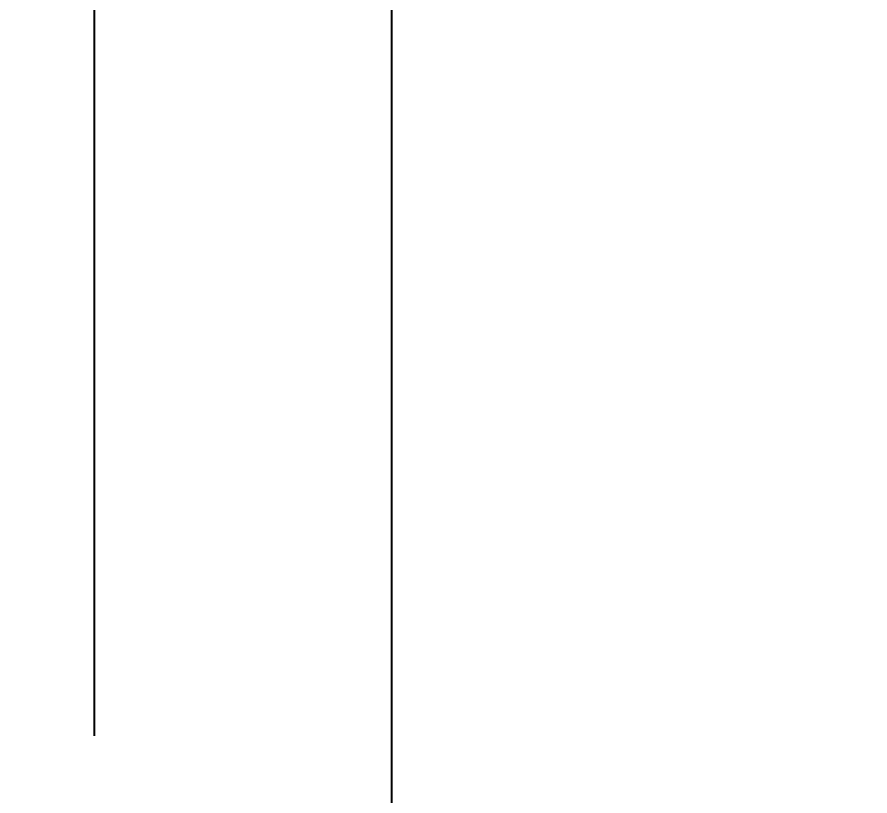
# Model space of a CAD drawing. Header units: inches. Extents: x 0 to 23821, y 0 to 11279.
# Drawn here: x 17466.61 to 17479.52, y 6155.72 to 6167.5 of the extents above; entities that cross this region are included whole.
import ezdxf

# ---------------------------------------------------------------- set-up
doc = ezdxf.new("R2010")
doc.units = ezdxf.units.IN
doc.header["$LTSCALE"] = 10
doc.header["$MEASUREMENT"] = 0
doc.layers.get('Defpoints').update_dxf_attribs({"color": 8})
doc.styles.add('SCI', font='')
doc.styles.get('SCI').set_extended_font_data('Gulim')
doc.dimstyles.new('SCH', dxfattribs={"dimtxt": 2.5, "dimasz": 2, "dimexe": 1.25, "dimexo": 0.625, "dimtad": 1, "dimdec": 8, "dimtxsty": 'SCI', "dimcen": 2.5, "dimclrd": 4, "dimclre": 4, "dimclrt": 7, "dimadec": 8, "dimazin": 2, "dimtfac": 1, "dimtdec": 8, "dimtmove": 0, "dimatfit": 3, "dimfxl": 1, "dimarcsym": 0})

# ---------------------------------------------------------------- blocks, each defined once
blk = doc.blocks.new('*D1603')
at = {"color": 4, "lineweight": -2, "transparency": 16777216}
for p, q in [((17467.784, 6156.628), (17467.784, 6184.692)), ((17498.784, 6156.628), (17498.784, 6184.692)), ((17470.784, 6182.192), (17495.784, 6182.192))]:
    blk.add_line(p, q, dxfattribs=at)
at = {"color": 4, "transparency": 16777216}
for points in [[(17470.784, 6182.692), (17470.784, 6181.692), (17467.784, 6182.192)], [(17495.784, 6182.692), (17495.784, 6181.692), (17498.784, 6182.192)]]:
    blk.add_solid(points, dxfattribs=at)
at = {"layer": 'Defpoints', "color": 0, "transparency": 16777216}
for p in [(17498.784, 6182.192), (17467.784, 6155.378), (17498.784, 6155.378)]:
    blk.add_point(p, dxfattribs=at)
at = {"color": 7, "transparency": 16777216, "insert": (17483.284, 6186.012), "char_height": 5, "attachment_point": 5, "style": 'SCI'}
blk.add_mtext('31', dxfattribs=at)
blk = doc.blocks.new('*D1604')
at = {"color": 4, "lineweight": -2, "transparency": 16777216}
for p, q in [((17467.784, 6156.628), (17467.784, 6175.196)), ((17472.284, 6154.628), (17472.284, 6175.196)), ((17464.784, 6172.696), (17449.85, 6172.696)), ((17472.284, 6172.696), (17467.784, 6172.696)), ((17475.284, 6172.696), (17478.284, 6172.696))]:
    blk.add_line(p, q, dxfattribs=at)
at = {"color": 4, "transparency": 16777216}
for points in [[(17464.784, 6173.196), (17464.784, 6172.196), (17467.784, 6172.696)], [(17475.284, 6173.196), (17475.284, 6172.196), (17472.284, 6172.696)]]:
    blk.add_solid(points, dxfattribs=at)
at = {"layer": 'Defpoints', "color": 0, "transparency": 16777216}
for p in [(17472.284, 6172.696), (17467.784, 6155.378), (17472.284, 6153.378)]:
    blk.add_point(p, dxfattribs=at)
at = {"color": 7, "transparency": 16777216, "insert": (17455.817, 6176.822), "char_height": 5, "attachment_point": 5, "style": 'SCI'}
blk.add_mtext('4,5', dxfattribs=at)
blk = doc.blocks.new('*D1605')
at = {"color": 4, "lineweight": -2, "transparency": 16777216}
for p, q in [((17472.284, 6154.628), (17472.284, 6175.196)), ((17494.284, 6154.628), (17494.284, 6175.196)), ((17475.284, 6172.696), (17491.284, 6172.696))]:
    blk.add_line(p, q, dxfattribs=at)
at = {"color": 4, "transparency": 16777216}
for points in [[(17475.284, 6173.196), (17475.284, 6172.196), (17472.284, 6172.696)], [(17491.284, 6173.196), (17491.284, 6172.196), (17494.284, 6172.696)]]:
    blk.add_solid(points, dxfattribs=at)
at = {"layer": 'Defpoints', "color": 0, "transparency": 16777216}
for p in [(17494.284, 6172.696), (17472.284, 6153.378), (17494.284, 6153.378)]:
    blk.add_point(p, dxfattribs=at)
at = {"color": 7, "transparency": 16777216, "insert": (17483.284, 6176.453), "char_height": 5, "attachment_point": 5, "style": 'SCI'}
blk.add_mtext('22', dxfattribs=at)
blk = doc.blocks.new('*D1607')
at = {"color": 4, "lineweight": -2, "transparency": 16777216}
for p, q in [((17443.97, 6158.378), (17443.97, 6166.987)), ((17466.534, 6155.378), (17441.47, 6155.378)), ((17443.97, 6153.378), (17443.97, 6155.378)), ((17471.034, 6153.378), (17441.47, 6153.378)), ((17443.97, 6150.378), (17443.97, 6147.378))]:
    blk.add_line(p, q, dxfattribs=at)
at = {"color": 4, "transparency": 16777216}
for points in [[(17443.47, 6158.378), (17444.47, 6158.378), (17443.97, 6155.378)], [(17443.47, 6150.378), (17444.47, 6150.378), (17443.97, 6153.378)]]:
    blk.add_solid(points, dxfattribs=at)
at = {"layer": 'Defpoints', "color": 0, "transparency": 16777216}
for p in [(17467.784, 6155.378), (17443.97, 6153.378), (17472.284, 6153.378)]:
    blk.add_point(p, dxfattribs=at)
at = {"color": 7, "transparency": 16777216, "insert": (17440.214, 6164.182), "char_height": 5, "attachment_point": 5, "rotation": 90, "style": 'SCI'}
blk.add_mtext('2', dxfattribs=at)

msp = doc.modelspace()

# ---------------------------------------------------------------- dimensions: what is measured, and where the dimension line sits
for base, p1, p2, picture, middle in [((17498.7839069987, 6182.1917967538), (17467.7839069987, 6155.3778215641), (17498.7839069987, 6155.3778215641), '*D1603', (17483.2839069987, 6186.0117035448)), ((17494.2839069987, 6172.6962607451), (17472.2839069987, 6153.3778215641), (17494.2839069987, 6153.3778215641), '*D1605', (17483.2839069987, 6176.4529185347))]:
    dim = msp.add_linear_dim(base=base, p1=p1, p2=p2, dimstyle='SCH', override={"dimscale": 2, "dimasz": 1.5})
    dim.commit()
    dim.dimension.update_dxf_attribs({"geometry": picture, "text_midpoint": middle})
dim = msp.add_linear_dim(base=(17472.283907, 6172.69626075), p1=(17467.783907, 6155.37782156), p2=(17472.283907, 6153.37782156), dimstyle='SCH', override={"dimscale": 2, "dimasz": 1.5})
dim.commit()
dim.dimension.update_dxf_attribs({"geometry": '*D1604', "text_midpoint": (17455.81686306, 6172.69626075), "dimtype": 160})
dim = msp.add_linear_dim(base=(17443.9703633, 6153.37782156), p1=(17467.783907, 6155.37782156), p2=(17472.283907, 6153.37782156), angle=90, dimstyle='SCH', override={"dimscale": 2, "dimasz": 1.5})
dim.commit()
dim.dimension.update_dxf_attribs({"geometry": '*D1607', "text_midpoint": (17443.9703633, 6164.18241544), "dimtype": 160})

doc.saveas('drawing.dxf')
